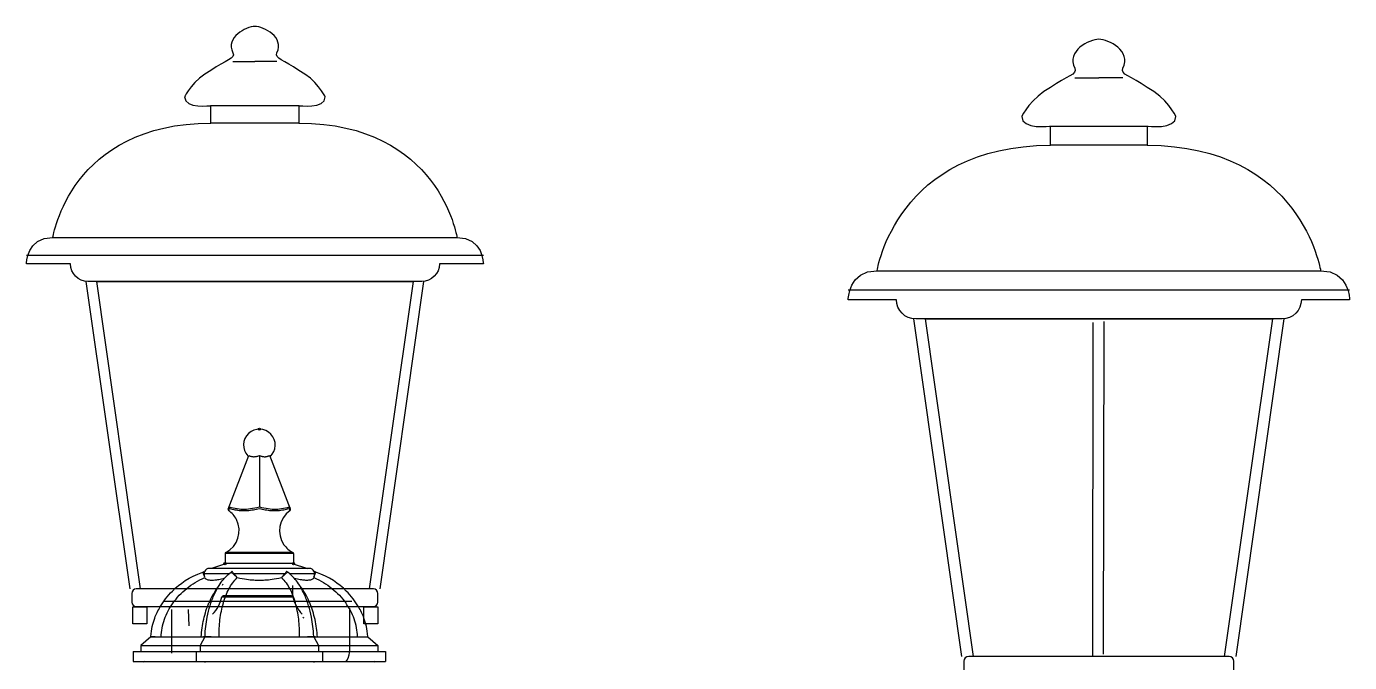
# Model space of a CAD drawing. Extents: x 0 to 221, y 0 to 381.
# Drawn here: x 45.2 to 113.6, y 337.8 to 370.6 of the extents above; entities that cross this region are included whole.
import ezdxf

# ---------------------------------------------------------------- set-up
doc = ezdxf.new("R2010")
doc.units = 0
doc.layers.add('LIVELLO_1', color=160, linetype='Continuous')

# ---------------------------------------------------------------- blocks, each defined once
blk = doc.blocks.new('AI9-BLK1')
at = {"layer": 'LIVELLO_1', "color": 7}
for p, q in [((-54.939, 177.951), (-53.806, 177.951)), ((-52.669, 177.951), (-53.806, 177.951)), ((-11.451, 177.114), (-10.204, 177.114)), ((-8.962, 177.114), (-10.204, 177.114)), ((-64.243, 168.872), (-43.367, 168.872)), ((-65.605, 167.965), (-42.003, 167.965)), ((-21.661, 167.154), (1.247, 167.154)), ((-60.249, 150.72), (-62.518, 166.602)), ((-45.092, 166.602), (-47.357, 150.72)), ((-23.153, 166.159), (2.742, 166.159)), ((-17.28, 147.232), (-19.766, 164.662)), ((-10.525, 147.293), (-10.503, 164.479)), ((-9.963, 147.349), (-9.94, 164.538)), ((-0.645, 164.662), (-3.131, 147.232)), ((-55.185, 154.838), (-54.11, 157.613)), ((-53.574, 157.613), (-53.574, 154.928)), ((-51.963, 154.838), (-53.038, 157.613)), ((-55.133, 154.816), (-55.108, 154.869)), ((-55.342, 152.551), (-55.342, 152.03)), ((-51.808, 152.551), (-55.342, 152.551)), ((-51.842, 152.608), (-55.308, 152.608)), ((-51.808, 152.551), (-51.808, 152.03)), ((-50.989, 151.78), (-56.162, 151.78)), ((-55.279, 152.03), (-56.053, 151.78)), ((-51.808, 152.03), (-55.342, 152.03)), ((-51.872, 152.03), (-55.279, 152.03)), ((-51.872, 152.03), (-51.095, 151.78)), ((-56.499, 151.591), (-56.39, 151.635)), ((-56.398, 151.328), (-56.499, 151.591)), ((-56.412, 151.527), (-55.111, 151.527)), ((-55.035, 151.591), (-54.978, 151.635)), ((-54.738, 151.328), (-55.035, 151.591)), ((-54.912, 151.527), (-52.241, 151.527)), ((-52.116, 151.591), (-52.413, 151.328)), ((-52.116, 151.591), (-52.17, 151.635)), ((-52.04, 151.527), (-50.738, 151.527)), ((-50.652, 151.591), (-50.761, 151.635)), ((-50.753, 151.328), (-50.652, 151.591)), ((-51.858, 150.902), (-51.858, 150.366)), ((-58.477, 150.088), (-48.805, 150.088)), ((-55.505, 150.318), (-51.849, 150.318)), ((-58.112, 149.666), (-58.112, 147.408)), ((-57.258, 149.666), (-57.209, 148.821)), ((-59.184, 148.246), (-59.692, 147.803)), ((-59.692, 147.803), (-59.692, 147.486)), ((-59.692, 147.803), (-47.455, 147.803)), ((-58.955, 148.246), (-59.184, 148.264)), ((-59.184, 148.246), (-47.967, 148.246)), ((-56.383, 148.246), (-56.633, 147.803)), ((-56.633, 147.803), (-56.633, 147.486)), ((-56.379, 148.264), (-56.462, 148.246)), ((-56.068, 148.246), (-56.379, 148.264)), ((-50.768, 148.264), (-51.08, 148.246)), ((-50.687, 148.246), (-50.768, 148.264)), ((-50.768, 148.246), (-50.514, 147.803)), ((-50.514, 147.803), (-50.514, 147.486)), ((-48.193, 148.246), (-47.967, 148.264)), ((-47.967, 148.246), (-47.455, 147.803)), ((-47.455, 147.803), (-47.455, 147.486)), ((-60.091, 147.486), (-60.091, 146.981)), ((-60.091, 147.486), (-47.056, 147.486)), ((-60.091, 146.981), (-47.056, 146.981)), ((-59.518, 146.981), (-47.632, 146.981)), ((-56.835, 147.486), (-56.835, 146.981)), ((-50.313, 147.486), (-50.313, 146.981)), ((-47.056, 147.486), (-47.056, 146.981))]:
    blk.add_line(p, q, dxfattribs=at)
for points in [[(-56.073, 175.681), (-51.537, 175.681), (-51.537, 174.774), (-56.073, 174.774)], [(-12.698, 174.622), (-7.718, 174.622), (-7.718, 173.631), (-12.698, 173.631)], [(-60.104, 149.793), (-59.383, 149.793), (-59.383, 148.914), (-60.104, 148.914)], [(-48.175, 149.793), (-47.455, 149.793), (-47.455, 148.914), (-48.175, 148.914)]]:
    blk.add_lwpolyline(points, close=True, dxfattribs=at)
for points in [[(-59.706, 150.72), (-61.976, 166.602), (-45.632, 166.602), (-47.905, 150.72)], [(-16.68, 147.232), (-19.171, 164.662), (-1.24, 164.662), (-3.732, 147.232)], [(-54.11, 157.613), (-54.08, 157.596), (-54.049, 157.584), (-54.016, 157.573), (-53.982, 157.563), (-53.948, 157.558), (-53.91, 157.556), (-53.873, 157.551), (-53.835, 157.551), (-53.8, 157.556), (-53.761, 157.558), (-53.724, 157.563), (-53.685, 157.573), (-53.648, 157.584), (-53.61, 157.596), (-53.574, 157.613), (-53.542, 157.596), (-53.513, 157.591), (-53.481, 157.579), (-53.451, 157.57), (-53.421, 157.563), (-53.389, 157.558), (-53.355, 157.556), (-53.325, 157.551), (-53.294, 157.551), (-53.264, 157.551), (-53.234, 157.556), (-53.205, 157.558), (-53.173, 157.563), (-53.147, 157.57), (-53.119, 157.579), (-53.094, 157.591), (-53.065, 157.596), (-53.038, 157.613)], [(-55.141, 154.955), (-55.145, 154.952), (-55.145, 154.947), (-55.145, 154.94), (-55.145, 154.935), (-55.145, 154.928), (-55.145, 154.921), (-55.141, 154.914), (-55.141, 154.909), (-55.136, 154.9), (-55.133, 154.895), (-55.127, 154.888), (-55.125, 154.885), (-55.12, 154.878), (-55.113, 154.876), (-55.108, 154.869)], [(-55.141, 154.955), (-55.03, 154.928), (-54.924, 154.902), (-54.818, 154.885), (-54.717, 154.869), (-54.619, 154.854), (-54.524, 154.843), (-54.424, 154.838), (-54.334, 154.838), (-54.236, 154.843), (-54.132, 154.854), (-54.032, 154.869), (-53.926, 154.885), (-53.811, 154.902), (-53.697, 154.928), (-53.574, 154.955)], [(-55.108, 154.869), (-55.039, 154.854), (-54.971, 154.838), (-54.901, 154.823), (-54.833, 154.811), (-54.761, 154.8), (-54.695, 154.79), (-54.622, 154.78), (-54.55, 154.771), (-54.479, 154.767), (-54.406, 154.766), (-54.329, 154.766), (-54.256, 154.767), (-54.184, 154.771), (-54.11, 154.78), (-54.032, 154.79), (-53.956, 154.8), (-53.882, 154.811), (-53.802, 154.823), (-53.728, 154.838), (-53.652, 154.854), (-53.574, 154.869)], [(-53.574, 154.955), (-53.456, 154.928), (-53.34, 154.902), (-53.225, 154.885), (-53.119, 154.869), (-53.015, 154.854), (-52.914, 154.843), (-52.817, 154.838), (-52.721, 154.838), (-52.626, 154.843), (-52.533, 154.854), (-52.433, 154.869), (-52.333, 154.885), (-52.223, 154.902), (-52.118, 154.928), (-52.01, 154.955)], [(-53.574, 154.869), (-53.498, 154.854), (-53.421, 154.838), (-53.345, 154.823), (-53.269, 154.811), (-53.191, 154.8), (-53.115, 154.79), (-53.043, 154.78), (-52.965, 154.771), (-52.893, 154.767), (-52.821, 154.766), (-52.745, 154.766), (-52.672, 154.767), (-52.6, 154.771), (-52.529, 154.78), (-52.457, 154.79), (-52.386, 154.8), (-52.317, 154.811), (-52.245, 154.823), (-52.179, 154.838), (-52.112, 154.854), (-52.044, 154.869)], [(-52.01, 154.955), (-52.01, 154.952), (-52.006, 154.947), (-52.002, 154.94), (-52.002, 154.935), (-52.002, 154.928), (-52.006, 154.921), (-52.01, 154.914), (-52.01, 154.909), (-52.012, 154.9), (-52.017, 154.895), (-52.024, 154.888), (-52.025, 154.885), (-52.029, 154.878), (-52.037, 154.876), (-52.044, 154.869)], [(-52.034, 154.859), (-52.017, 154.816), (-52.01, 154.807), (-51.997, 154.786)], [(-51.858, 152.03), (-53.574, 152.03), (-55.289, 152.03)], [(-51.914, 150.366), (-53.677, 150.366), (-55.44, 150.366)]]:
    blk.add_lwpolyline(points, dxfattribs=at)
blk.add_circle((-53.574, 158.972), 0.0591, dxfattribs=at)
for centre, major_axis, ratio in [((-55.341, 152.03), (0.0599, 0), 0.977219), ((-55.341, 152.03), (0.0599, 0), 0.977219), ((-51.809, 152.03), (0.0012, -0.0586), 0.979204)]:
    blk.add_ellipse(centre, major_axis=major_axis, ratio=ratio, dxfattribs=at)
for points, knots in [([(-51.537, 175.681), (-51.537, 175.681), (-50.173, 175.495), (-50.173, 176.137), (-50.173, 176.137), (-50.628, 177.042), (-51.537, 177.496), (-52.288, 178.037), (-52.821, 178.11), (-52.669, 178.406), (-52.264, 179.217), (-53.35, 179.767), (-53.806, 179.767), (-54.258, 179.767), (-55.345, 179.217), (-54.939, 178.406), (-54.791, 178.11), (-55.323, 178.037), (-56.073, 177.496), (-56.98, 177.042), (-57.435, 176.137), (-57.435, 176.137), (-57.435, 175.495), (-56.073, 175.681), (-56.073, 175.681)], [0, 0, 0, 0, 1, 1, 1, 2, 2, 2, 3, 3, 3, 4, 4, 4, 5, 5, 5, 6, 6, 6, 7, 7, 7, 8, 8, 8, 8]), ([(-7.718, 174.622), (-7.718, 174.622), (-6.224, 174.42), (-6.224, 175.124), (-6.224, 175.124), (-6.722, 176.116), (-7.718, 176.618), (-8.546, 177.208), (-9.124, 177.289), (-8.962, 177.613), (-8.515, 178.506), (-9.708, 179.106), (-10.204, 179.106), (-10.706, 179.106), (-11.899, 178.506), (-11.451, 177.613), (-11.289, 177.289), (-11.87, 177.208), (-12.698, 176.618), (-13.692, 176.116), (-14.193, 175.124), (-14.193, 175.124), (-14.193, 174.42), (-12.698, 174.622), (-12.698, 174.622)], [0, 0, 0, 0, 1, 1, 1, 2, 2, 2, 3, 3, 3, 4, 4, 4, 5, 5, 5, 6, 6, 6, 7, 7, 7, 8, 8, 8, 8]), ([(-51.537, 174.774), (-44.272, 174.774), (-43.367, 168.872), (-43.367, 168.872), (-42.003, 168.872), (-42.003, 167.509), (-42.003, 167.509), (-42.003, 167.509), (-44.272, 167.509), (-44.272, 167.509), (-44.272, 167.009), (-44.68, 166.602), (-45.184, 166.602), (-45.184, 166.602), (-62.428, 166.602), (-62.428, 166.602), (-62.932, 166.602), (-63.336, 167.009), (-63.336, 167.509), (-63.336, 167.509), (-65.605, 167.509), (-65.605, 167.509), (-65.605, 167.509), (-65.605, 168.872), (-64.243, 168.872), (-64.243, 168.872), (-63.336, 174.774), (-56.073, 174.774)], [0, 0, 0, 0, 1, 1, 1, 2, 2, 2, 3, 3, 3, 4, 4, 4, 5, 5, 5, 6, 6, 6, 7, 7, 7, 8, 8, 8, 9, 9, 9, 9]), ([(-7.718, 173.631), (0.253, 173.631), (1.247, 167.154), (1.247, 167.154), (2.742, 167.154), (2.742, 165.657), (2.742, 165.657), (2.742, 165.657), (0.253, 165.657), (0.253, 165.657), (0.253, 165.111), (-0.194, 164.662), (-0.745, 164.662), (-0.745, 164.662), (-19.669, 164.662), (-19.669, 164.662), (-20.219, 164.662), (-20.665, 165.111), (-20.665, 165.657), (-20.665, 165.657), (-23.153, 165.657), (-23.153, 165.657), (-23.153, 165.657), (-23.153, 167.154), (-21.661, 167.154), (-21.661, 167.154), (-20.665, 173.631), (-12.698, 173.631)], [0, 0, 0, 0, 1, 1, 1, 2, 2, 2, 3, 3, 3, 4, 4, 4, 5, 5, 5, 6, 6, 6, 7, 7, 7, 8, 8, 8, 9, 9, 9, 9]), ([(-53.015, 157.551), (-52.683, 157.858), (-52.664, 158.377), (-52.976, 158.712), (-53.283, 159.04), (-53.802, 159.062), (-54.132, 158.75), (-54.464, 158.441), (-54.482, 157.924), (-54.175, 157.593), (-54.161, 157.575), (-54.147, 157.563), (-54.132, 157.551)], [0, 0, 0, 0, 1, 1, 1, 2, 2, 2, 3, 3, 3, 4, 4, 4, 4]), ([(-55.308, 152.608), (-54.685, 152.926), (-54.444, 153.686), (-54.761, 154.305), (-54.853, 154.488), (-54.993, 154.647), (-55.16, 154.766)], [0, 0, 0, 0, 1, 1, 1, 2, 2, 2, 2]), ([(-51.99, 154.766), (-52.559, 154.367), (-52.702, 153.581), (-52.303, 153.008), (-52.182, 152.841), (-52.025, 152.703), (-51.842, 152.608)], [0, 0, 0, 0, 1, 1, 1, 2, 2, 2, 2]), ([(-59.184, 148.264), (-59.155, 148.64), (-59.078, 148.952), (-58.98, 149.217), (-58.903, 149.424), (-58.803, 149.606), (-58.696, 149.793), (-58.528, 150.064), (-58.322, 150.351), (-58.067, 150.611), (-57.684, 151.004), (-57.199, 151.334), (-56.499, 151.591)], [0, 0, 0, 0, 1, 1, 1, 2, 2, 2, 3, 3, 3, 4, 4, 4, 4]), ([(-58.033, 149.997), (-57.839, 150.276), (-57.598, 150.53), (-57.326, 150.751), (-57.047, 150.973), (-56.734, 151.158), (-56.398, 151.304)], [0, 0, 0, 0, 1, 1, 1, 2, 2, 2, 2]), ([(-56.398, 151.304), (-56.383, 151.273), (-56.36, 151.256), (-56.331, 151.239), (-56.316, 151.225), (-56.292, 151.216), (-56.267, 151.209), (-56.248, 151.199), (-56.225, 151.194), (-56.203, 151.19), (-56.178, 151.185), (-56.147, 151.184), (-56.121, 151.18), (-56.082, 151.173), (-56.047, 151.173), (-56.014, 151.173), (-55.967, 151.18), (-55.923, 151.184), (-55.876, 151.185), (-55.807, 151.19), (-55.736, 151.199), (-55.664, 151.216), (-55.572, 151.23), (-55.48, 151.253), (-55.372, 151.273)], [0, 0, 0, 0, 1, 1, 1, 2, 2, 2, 3, 3, 3, 4, 4, 4, 5, 5, 5, 6, 6, 6, 7, 7, 7, 8, 8, 8, 8]), ([(-56.379, 148.264), (-56.368, 148.635), (-56.326, 148.955), (-56.267, 149.259), (-56.225, 149.473), (-56.172, 149.674), (-56.121, 149.844), (-56.095, 149.937), (-56.067, 150.023), (-56.033, 150.111), (-56.001, 150.197), (-55.967, 150.287), (-55.927, 150.38), (-55.881, 150.483), (-55.828, 150.592), (-55.768, 150.704), (-55.701, 150.83), (-55.616, 150.959), (-55.544, 151.065)], [0, 0, 0, 0, 1, 1, 1, 2, 2, 2, 3, 3, 3, 4, 4, 4, 5, 5, 5, 6, 6, 6, 6]), ([(-55.429, 149.997), (-55.357, 150.252), (-55.27, 150.494), (-55.15, 150.718), (-55.032, 150.937), (-54.887, 151.139), (-54.713, 151.304)], [0, 0, 0, 0, 1, 1, 1, 2, 2, 2, 2]), ([(-54.713, 151.304), (-54.535, 151.265), (-54.383, 151.239), (-54.23, 151.22), (-54.103, 151.202), (-53.979, 151.19), (-53.855, 151.185), (-53.761, 151.18), (-53.668, 151.173), (-53.574, 151.173), (-53.481, 151.173), (-53.389, 151.18), (-53.294, 151.185), (-53.172, 151.19), (-53.047, 151.202), (-52.919, 151.22), (-52.765, 151.239), (-52.612, 151.265), (-52.437, 151.304)], [0, 0, 0, 0, 1, 1, 1, 2, 2, 2, 3, 3, 3, 4, 4, 4, 5, 5, 5, 6, 6, 6, 6]), ([(-52.437, 151.304), (-52.261, 151.139), (-52.118, 150.937), (-51.997, 150.718), (-51.881, 150.494), (-51.791, 150.252), (-51.722, 149.997)], [0, 0, 0, 0, 1, 1, 1, 2, 2, 2, 2]), ([(-51.397, 150.771), (-51.467, 150.868), (-51.537, 150.965), (-51.607, 151.065), (-51.752, 151.261), (-51.916, 151.446), (-52.116, 151.591)], [0, 0, 0, 0, 1, 1, 1, 2, 2, 2, 2]), ([(-51.774, 151.273), (-51.656, 151.249), (-51.559, 151.225), (-51.462, 151.209), (-51.383, 151.197), (-51.314, 151.189), (-51.247, 151.184), (-51.204, 151.18), (-51.162, 151.173), (-51.122, 151.173), (-51.09, 151.173), (-51.054, 151.18), (-51.021, 151.184), (-50.992, 151.184), (-50.964, 151.189), (-50.94, 151.19), (-50.92, 151.197), (-50.897, 151.202), (-50.874, 151.209), (-50.858, 151.22), (-50.834, 151.227), (-50.814, 151.244), (-50.791, 151.256), (-50.768, 151.273), (-50.753, 151.304)], [0, 0, 0, 0, 1, 1, 1, 2, 2, 2, 3, 3, 3, 4, 4, 4, 5, 5, 5, 6, 6, 6, 7, 7, 7, 8, 8, 8, 8]), ([(-50.768, 148.264), (-50.782, 148.635), (-50.824, 148.955), (-50.883, 149.259), (-50.922, 149.473), (-50.975, 149.674), (-51.028, 149.844), (-51.056, 149.937), (-51.085, 150.023), (-51.117, 150.111), (-51.148, 150.197), (-51.181, 150.287), (-51.222, 150.38), (-51.268, 150.483), (-51.323, 150.592), (-51.381, 150.704), (-51.449, 150.83), (-51.531, 150.959), (-51.607, 151.065)], [0, 0, 0, 0, 1, 1, 1, 2, 2, 2, 3, 3, 3, 4, 4, 4, 5, 5, 5, 6, 6, 6, 6]), ([(-50.753, 151.304), (-50.413, 151.158), (-50.101, 150.973), (-49.825, 150.751), (-49.551, 150.53), (-49.307, 150.276), (-49.115, 149.997)], [0, 0, 0, 0, 1, 1, 1, 2, 2, 2, 2]), ([(-47.967, 148.264), (-47.994, 148.64), (-48.073, 148.952), (-48.17, 149.217), (-48.248, 149.424), (-48.343, 149.606), (-48.454, 149.793), (-48.623, 150.064), (-48.827, 150.351), (-49.083, 150.611), (-49.467, 151.004), (-49.952, 151.334), (-50.652, 151.591)], [0, 0, 0, 0, 1, 1, 1, 2, 2, 2, 3, 3, 3, 4, 4, 4, 4]), ([(-59.932, 150.72), (-59.932, 150.72), (-47.679, 150.72), (-47.679, 150.72), (-47.552, 150.72), (-47.452, 150.618), (-47.452, 150.492), (-47.452, 150.492), (-47.452, 150.037), (-47.452, 150.037), (-47.452, 149.911), (-47.552, 149.811), (-47.679, 149.811), (-47.679, 149.811), (-59.932, 149.811), (-59.932, 149.811), (-60.059, 149.811), (-60.158, 149.911), (-60.158, 150.037), (-60.158, 150.037), (-60.158, 150.492), (-60.158, 150.492), (-60.158, 150.618), (-60.059, 150.72), (-59.932, 150.72)], [0, 0, 0, 0, 1, 1, 1, 2, 2, 2, 3, 3, 3, 4, 4, 4, 5, 5, 5, 6, 6, 6, 7, 7, 7, 8, 8, 8, 8]), ([(-58.648, 148.246), (-58.641, 148.548), (-58.583, 148.86), (-58.481, 149.154), (-58.377, 149.452), (-58.223, 149.738), (-58.033, 149.997)], [0, 0, 0, 0, 1, 1, 1, 2, 2, 2, 2]), ([(-56.575, 148.246), (-56.555, 148.557), (-56.513, 148.86), (-56.446, 149.159), (-56.383, 149.449), (-56.292, 149.735), (-56.181, 149.997)], [0, 0, 0, 0, 1, 1, 1, 2, 2, 2, 2]), ([(-55.646, 148.246), (-55.659, 148.545), (-55.644, 148.84), (-55.611, 149.135), (-55.574, 149.428), (-55.514, 149.719), (-55.429, 149.997)], [0, 0, 0, 0, 1, 1, 1, 2, 2, 2, 2]), ([(-51.501, 148.246), (-51.489, 148.557), (-51.503, 148.86), (-51.543, 149.155), (-51.579, 149.447), (-51.637, 149.731), (-51.722, 149.997)], [0, 0, 0, 0, 1, 1, 1, 2, 2, 2, 2]), ([(-50.576, 148.246), (-50.593, 148.545), (-50.634, 148.843), (-50.699, 149.136), (-50.763, 149.431), (-50.854, 149.723), (-50.969, 149.997)], [0, 0, 0, 0, 1, 1, 1, 2, 2, 2, 2]), ([(-48.502, 148.246), (-48.508, 148.562), (-48.569, 148.876), (-48.675, 149.173), (-48.781, 149.468), (-48.933, 149.747), (-49.115, 149.997)], [0, 0, 0, 0, 1, 1, 1, 2, 2, 2, 2]), ([(-49.083, 146.982), (-49.083, 146.982), (-48.903, 147.227), (-48.903, 147.532), (-48.903, 147.532), (-48.903, 149.728), (-48.903, 149.728)], [0, 0, 0, 0, 1, 1, 1, 2, 2, 2, 2]), ([(-49.083, 146.982), (-49.083, 146.982), (-48.903, 147.227), (-48.903, 147.532), (-48.903, 147.532), (-48.903, 149.728), (-48.903, 149.728)], [0, 0, 0, 0, 1, 1, 1, 2, 2, 2, 2]), ([(-16.93, 147.232), (-16.93, 147.232), (-3.483, 147.232), (-3.483, 147.232), (-3.345, 147.232), (-3.234, 147.118), (-3.234, 146.986), (-3.234, 146.986), (-3.234, 146.484), (-3.234, 146.484), (-3.234, 146.347), (-3.345, 146.234), (-3.483, 146.234), (-3.483, 146.234), (-16.93, 146.234), (-16.93, 146.234), (-17.068, 146.234), (-17.179, 146.347), (-17.179, 146.484), (-17.179, 146.484), (-17.179, 146.986), (-17.179, 146.986), (-17.179, 147.118), (-17.068, 147.232), (-16.93, 147.232)], [0, 0, 0, 0, 1, 1, 1, 2, 2, 2, 3, 3, 3, 4, 4, 4, 5, 5, 5, 6, 6, 6, 7, 7, 7, 8, 8, 8, 8])]:
    blk.add_open_spline(points, degree=3, knots=knots, dxfattribs=at)
for points in [[(-55.185, 154.838), (-55.194, 154.814), (-55.185, 154.781), (-55.16, 154.766)], [(-51.99, 154.766), (-51.963, 154.781), (-51.957, 154.814), (-51.963, 154.838)], [(-55.308, 152.608), (-55.327, 152.599), (-55.342, 152.572), (-55.342, 152.551)], [(-51.808, 152.551), (-51.808, 152.572), (-51.823, 152.599), (-51.842, 152.608)], [(-56.162, 151.78), (-56.259, 151.78), (-56.349, 151.723), (-56.39, 151.635)], [(-50.761, 151.635), (-50.8, 151.723), (-50.891, 151.78), (-50.989, 151.78)], [(-56.412, 151.527), (-56.412, 151.565), (-56.407, 151.601), (-56.39, 151.635)], [(-56.398, 151.328), (-56.407, 151.392), (-56.412, 151.459), (-56.412, 151.527)], [(-55.544, 151.065), (-55.401, 151.261), (-55.231, 151.446), (-55.035, 151.591)], [(-54.912, 151.527), (-54.939, 151.56), (-54.963, 151.594), (-54.978, 151.635)], [(-54.738, 151.328), (-54.794, 151.392), (-54.853, 151.459), (-54.912, 151.527)], [(-52.241, 151.527), (-52.294, 151.459), (-52.351, 151.392), (-52.413, 151.328)], [(-52.17, 151.635), (-52.184, 151.594), (-52.211, 151.56), (-52.241, 151.527)], [(-50.761, 151.635), (-50.743, 151.601), (-50.738, 151.565), (-50.738, 151.527)], [(-50.738, 151.527), (-50.738, 151.459), (-50.743, 151.392), (-50.753, 151.328)], [(-55.753, 150.771), (-55.923, 150.53), (-56.067, 150.268), (-56.181, 149.997)], [(-55.44, 150.366), (-55.471, 150.366), (-55.5, 150.349), (-55.505, 150.318)], [(-55.457, 150.961), (-55.48, 150.951), (-55.492, 150.928), (-55.492, 150.902)], [(-51.849, 150.318), (-51.856, 150.349), (-51.881, 150.366), (-51.914, 150.366)], [(-50.969, 149.997), (-51.085, 150.268), (-51.224, 150.53), (-51.397, 150.771)], [(-55.999, 149.414), (-55.753, 149.662), (-55.586, 149.974), (-55.505, 150.318)], [(-55.999, 149.414), (-55.753, 149.662), (-55.586, 149.974), (-55.505, 150.318)], [(-51.849, 150.318), (-51.769, 149.974), (-51.599, 149.662), (-51.358, 149.414)], [(-51.849, 150.318), (-51.769, 149.974), (-51.599, 149.662), (-51.358, 149.414)], [(-51.333, 149.281), (-51.328, 149.25), (-51.301, 149.223), (-51.272, 149.223)], [(-59.518, 146.981), (-59.551, 146.981), (-59.577, 146.958), (-59.577, 146.922)], [(-56.37, 146.981), (-56.39, 146.968), (-56.383, 146.939), (-56.385, 146.922)], [(-50.78, 146.981), (-50.761, 146.968), (-50.768, 146.939), (-50.763, 146.922)], [(-47.566, 146.922), (-47.566, 146.958), (-47.598, 146.981), (-47.632, 146.981)]]:
    blk.add_open_spline(points, degree=3, dxfattribs=at)

msp = doc.modelspace()

# ---------------------------------------------------------------- block references
at = {"layer": 'LIVELLO_1', "color": 7}
msp.add_blockref('AI9-BLK1', (110.854043, 190.847782), dxfattribs=at)

doc.saveas('drawing.dxf')
